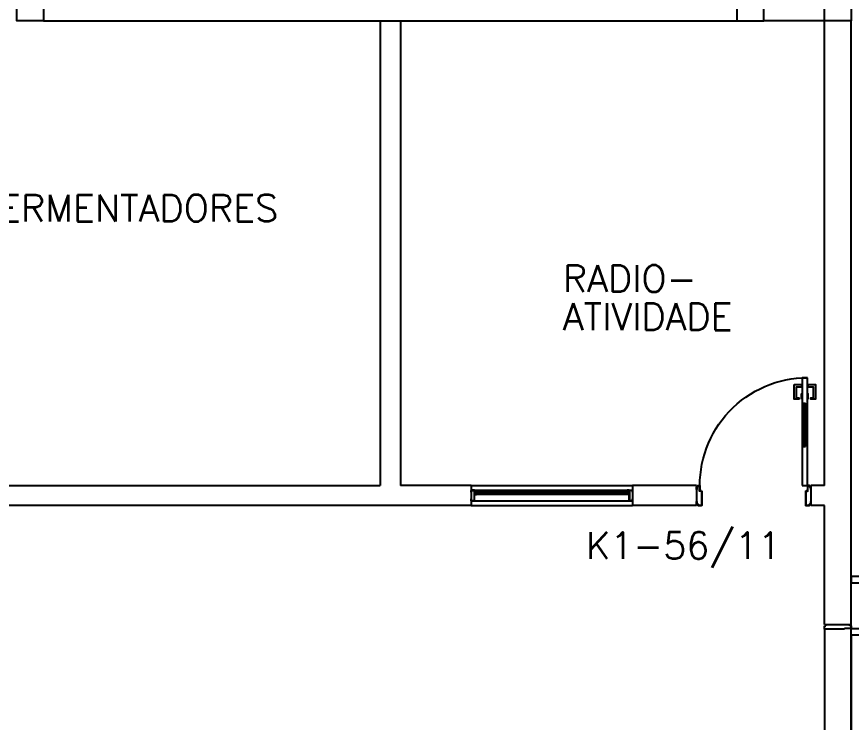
# Model space of a CAD drawing. Header units: millimetres. Extents: x 2801 to 3319, y 1187 to 1422.
# Drawn here: x 3106.17 to 3112.37, y 1352.19 to 1357.43 of the extents above; entities that cross this region are included whole.
import ezdxf

# ---------------------------------------------------------------- set-up
doc = ezdxf.new("R2010")
doc.units = ezdxf.units.MM
for name, color, linetype in [('AR-ALV', 2, 'Continuous'), ('AR-CORRIMAO-V', 2, 'Continuous'), ('AR-ESQ', 1, 'Continuous'), ('AR-ESTC', 3, 'Continuous'), ('AR-PEITORIL', 1, 'Continuous'), ('AR-PF-maçaneta', 1, 'Continuous'), ('AR-PF-mov', 1, 'Continuous'), ('AR-PF-pm1', 2, 'Continuous'), ('AR-PF-soleira', 1, 'Continuous'), ('AR-PISO', 1, 'Continuous'), ('AR-PORTA', 1, 'Continuous'), ('DT-ESQ-BAGUETE-C', 2, 'Continuous'), ('DT-ESQ-BAGUETE-V', 1, 'Continuous'), ('DT-ESQ-CHAPA DOBRADA-V', 1, 'Continuous'), ('DT-ESQ-MARCO-V', 1, 'Continuous'), ('DT-ESQ-PERFIL U-C', 2, 'Continuous'), ('DT-ESQ-VIDRO-C', 2, 'Continuous'), ('ENDEREÇO', 2, 'Continuous'), ('maçaneta', 1, 'Continuous'), ('mov', 1, 'Continuous'), ('PM-PERFIL U-C', 2, 'Continuous'), ('PM-VIDRO', 1, 'Continuous'), ('pm1', 2, 'Continuous'), ('pm2', 2, 'Continuous'), ('TEXTO', 2, 'Continuous')]:
    doc.layers.add(name, color=color, linetype=linetype)
doc.styles.add('UNB-100', font='simplex.shx', dxfattribs={"height": 0.2})
doc.styles.add('UNB1-100', font='simplex.shx', dxfattribs={"height": 0.2})

# ---------------------------------------------------------------- blocks, each defined once
blk = doc.blocks.new('ES-2P-2PAV-D')
at = {"layer": 'AR-CORRIMAO-V'}
for p, q in [((0, 0.8), (0, 0.8)), ((0, 0.8), (0, 0.75)), ((6.35, 0.8), (0, 0.8)), ((0, 0.8), (0, 0.75)), ((0, 0.8), (0, 0.8)), ((6.3, 0.75), (0, 0.75))]:
    blk.add_line(p, q, dxfattribs=at)
at = {"layer": 'AR-PISO'}
blk.add_line((0, -0.75), (0, 0.75), dxfattribs=at)
blk = doc.blocks.new('EF05-P')
at = {"layer": 'DT-ESQ-BAGUETE-C', "ltscale": 0.1}
blk.add_lwpolyline([(0.039, -0.05), (0.0255, -0.05), (0.0255, -0.0485), (0.039, -0.0485), (0.039, -0.0365), (0.0255, -0.0365), (0.0255, -0.035), (0.039, -0.035, -0.414214), (0.0405, -0.0365), (0.0405, -0.0485, -0.414214)], format="xyb", close=True, dxfattribs=at)
at = {"layer": 'DT-ESQ-BAGUETE-C', "color": 2, "ltscale": 0.1}
blk.add_lwpolyline([(1.161, -0.05), (1.1745, -0.05), (1.1745, -0.0485), (1.161, -0.0485), (1.161, -0.0365), (1.1745, -0.0365), (1.1745, -0.035), (1.161, -0.035, 0.414214), (1.1595, -0.0365), (1.1595, -0.0485, 0.414214)], format="xyb", close=True, dxfattribs=at)
at = {"layer": 'DT-ESQ-BAGUETE-V', "color": 2, "ltscale": 0.1}
blk.add_line((1.161, -0.05), (0.039, -0.05), dxfattribs=at)
at = {"layer": 'DT-ESQ-CHAPA DOBRADA-V', "color": 2, "ltscale": 0.1}
blk.add_line((1.16, -0.067), (0.04, -0.067), dxfattribs=at)
at = {"layer": 'DT-ESQ-MARCO-V', "color": 1, "ltscale": 0.1}
for p, q in [((0.0235, -0.035), (1.1765, -0.035)), ((0.0235, -0.115), (1.1765, -0.115))]:
    blk.add_line(p, q, dxfattribs=at)
at = {"layer": 'DT-ESQ-PERFIL U-C', "color": 2, "ltscale": 0.1}
for points in [[(0.025, -0.0655), (0.025, -0.0655, 0.414214), (0.0235, -0.067), (0.0235, -0.1135), (0.0015, -0.1135), (0.0015, -0.1), (0, -0.1), (0, -0.1135, 0.414214), (0.0015, -0.115), (0.0235, -0.115, 0.414214), (0.025, -0.1135), (0.025, -0.067), (0.04, -0.067, 1), (0.04, -0.064), (0.025, -0.064), (0.025, -0.0365, 0.414214), (0.0235, -0.035), (0.0015, -0.035, 0.414214), (0, -0.0365), (0, -0.05), (0.0015, -0.05), (0.0015, -0.0365), (0.0235, -0.0365), (0.0235, -0.064, 0.414214), (0.025, -0.0655), (0.04, -0.0655)], [(1.175, -0.0655), (1.175, -0.0655, -0.414214), (1.1765, -0.067), (1.1765, -0.1135), (1.1985, -0.1135), (1.1985, -0.1), (1.2, -0.1), (1.2, -0.1135, -0.414214), (1.1985, -0.115), (1.1765, -0.115, -0.414214), (1.175, -0.1135), (1.175, -0.067), (1.16, -0.067, -1), (1.16, -0.064), (1.175, -0.064), (1.175, -0.0365, -0.414214), (1.1765, -0.035), (1.1985, -0.035, -0.414214), (1.2, -0.0365), (1.2, -0.05), (1.1985, -0.05), (1.1985, -0.0365), (1.1765, -0.0365), (1.1765, -0.064, -0.414214), (1.175, -0.0655), (1.16, -0.0655)]]:
    blk.add_lwpolyline(points, format="xyb", dxfattribs=at)
at = {"layer": 'DT-ESQ-VIDRO-C', "color": 2, "ltscale": 0.1}
blk.add_lwpolyline([(0.027, -0.062), (0.027, -0.052), (1.173, -0.052), (1.173, -0.062)], close=True, dxfattribs=at)
blk = doc.blocks.new('PCF-E')
at = {"layer": 'AR-PF-maçaneta'}
blk.add_line((0.13, 0.3425), (0.13, 0.9575), dxfattribs=at)
for points in [[(0.09, 0.9575), (0.105, 0.9575), (0.105, 0.9625), (0.095, 0.9675), (0.08, 0.9675), (0.08, 0.9325), (0.095, 0.9325), (0.105, 0.9375), (0.105, 0.9425), (0.09, 0.9425)], [(0.13, 0.3575), (0.09, 0.3575), (0.09, 0.3425), (0.15, 0.3425), (0.15, 0.9575), (0.09, 0.9575), (0.09, 0.9425), (0.13, 0.9425)], [(0.09, 0.3425), (0.105, 0.3425), (0.105, 0.3375), (0.095, 0.3325), (0.08, 0.3325), (0.08, 0.3675), (0.095, 0.3675), (0.105, 0.3625), (0.105, 0.3575), (0.09, 0.3575)]]:
    blk.add_lwpolyline(points, dxfattribs=at)
at = {"layer": 'AR-PF-mov'}
blk.add_arc((0.03, 0.2), 0.9, 0, 90, dxfattribs=at)
at = {"layer": 'AR-PF-pm1'}
for p, q in [((0, 0.01), (0, 0.19)), ((0.01, 0.19), (0, 0.19)), ((0.01, 0.2), (0.03, 0.2)), ((0.01, 0.2), (0.01, 0.19)), ((0.03, 0.2), (0.03, 0.15)), ((0.95, 0.2), (0.93, 0.2)), ((0.93, 0.2), (0.93, 0.15)), ((0.95, 0.2), (0.95, 0.19)), ((0.95, 0.19), (0.96, 0.19)), ((0.96, 0.01), (0.96, 0.19)), ((0.03, 0.15), (0.035, 0.15)), ((0.035, 0.15), (0.035, 0)), ((0.93, 0.15), (0.925, 0.15)), ((0.925, 0.15), (0.925, 0)), ((0.01, 0.01), (0, 0.01)), ((0.01, 0), (0.01, 0.01)), ((0.035, 0), (0.01, 0)), ((0.925, 0), (0.95, 0)), ((0.95, 0), (0.95, 0.01)), ((0.95, 0.01), (0.96, 0.01))]:
    blk.add_line(p, q, dxfattribs=at)
blk.add_lwpolyline([(0.08, 1.1), (0.08, 0.2), (0.03, 0.2), (0.03, 1.1)], close=True, dxfattribs=at)
at = {"layer": 'AR-PF-soleira'}
for p, q in [((0.08, 0.2), (0.93, 0.2)), ((0.035, 0), (0.925, 0))]:
    blk.add_line(p, q, dxfattribs=at)
blk = doc.blocks.new('PM3V')
at = {"layer": 'maçaneta'}
for points in [[(0.02, 0.9), (-0.035, 0.9), (-0.035, 0.79), (0, 0.79), (0, 0.8), (-0.02, 0.8), (-0.02, 0.8785, -0.414214), (-0.0185, 0.88), (0.02, 0.88)], [(0.125, 0.9), (0.07, 0.9), (0.07, 0.88), (0.1085, 0.88, -0.414214), (0.11, 0.8785), (0.11, 0.8), (0.09, 0.8), (0.09, 0.79), (0.125, 0.79)]]:
    blk.add_lwpolyline(points, format="xyb", close=True, dxfattribs=at)
for points in [[(0.02, 0.79), (0.02, 0.83), (0.025, 0.83), (0.025, 0.79)], [(0.07, 0.79), (0.07, 0.83), (0.065, 0.83), (0.065, 0.79)]]:
    blk.add_lwpolyline(points, close=True, dxfattribs=at)
at = {"layer": 'mov'}
blk.add_arc((0.025, 0.15), 0.8, 356.84716, 90, dxfattribs=at)
at = {"layer": 'PM-PERFIL U-C'}
for p, q in [((0, 0.12), (0, 0.1385)), ((0.0015, 0.14), (0.01, 0.14)), ((0.002, 0.138), (0.002, 0.12)), ((0.0105, 0.138), (0.002, 0.138)), ((0.01, 0.14), (0.01, 0.1485)), ((0.0115, 0.15), (0.0235, 0.15)), ((0.012, 0.148), (0.012, 0.1395)), ((0.023, 0.148), (0.012, 0.148)), ((0.023, 0.1085), (0.023, 0.148)), ((0.025, 0.1485), (0.025, 0.109)), ((0.825, 0.1485), (0.825, 0.109)), ((0.8385, 0.15), (0.8265, 0.15)), ((0.827, 0.148), (0.838, 0.148)), ((0.827, 0.1085), (0.827, 0.148)), ((0.838, 0.148), (0.838, 0.1395)), ((0.8395, 0.138), (0.848, 0.138)), ((0.84, 0.14), (0.84, 0.1485)), ((0.8485, 0.14), (0.84, 0.14)), ((0.848, 0.138), (0.848, 0.12)), ((0.85, 0.12), (0.85, 0.1385)), ((0.002, 0.12), (0, 0.12)), ((0.038, 0.107), (0.0245, 0.107)), ((0.0385, 0.109), (0.025, 0.109)), ((0.038, 0.107), (0.038, 0.002)), ((0.04, 0.1075), (0.04, 0.0015)), ((0.81, 0.1075), (0.81, 0.0015)), ((0.8115, 0.109), (0.825, 0.109)), ((0.812, 0.107), (0.8255, 0.107)), ((0.812, 0.107), (0.812, 0.002)), ((0.848, 0.12), (0.85, 0.12)), ((0, 0.03), (0.002, 0.03)), ((0, 0.0115), (0, 0.03)), ((0.01, 0.01), (0.0015, 0.01)), ((0.002, 0.03), (0.002, 0.012)), ((0.002, 0.012), (0.0105, 0.012)), ((0.01, 0.0015), (0.01, 0.01)), ((0.0385, 0), (0.0115, 0)), ((0.012, 0.0105), (0.012, 0.002)), ((0.012, 0.002), (0.038, 0.002)), ((0.8115, 0), (0.8385, 0)), ((0.838, 0.002), (0.812, 0.002)), ((0.838, 0.0105), (0.838, 0.002)), ((0.848, 0.012), (0.8395, 0.012)), ((0.84, 0.0015), (0.84, 0.01)), ((0.84, 0.01), (0.8485, 0.01)), ((0.85, 0.03), (0.848, 0.03)), ((0.848, 0.03), (0.848, 0.012)), ((0.85, 0.0115), (0.85, 0.03))]:
    blk.add_line(p, q, dxfattribs=at)
for centre, start, end in [((0.0015, 0.1385), 90, 180), ((0.0115, 0.1485), 90, 180), ((0.0105, 0.1395), 270, 0), ((0.0235, 0.1485), 360, 90), ((0.8265, 0.1485), 90, 180), ((0.8395, 0.1395), 180, 270), ((0.8385, 0.1485), 0, 90), ((0.8485, 0.1385), 0, 90), ((0.0245, 0.1085), 180, 270), ((0.0385, 0.1075), 0, 90), ((0.8115, 0.1075), 90, 180), ((0.8255, 0.1085), 270, 0), ((0.0015, 0.0115), 180, 270), ((0.0115, 0.0015), 180, 270), ((0.0105, 0.0105), 0, 90), ((0.0385, 0.0015), 269.93864, 0), ((0.8115, 0.0015), 180, 270.06136), ((0.8395, 0.0105), 90, 180), ((0.8385, 0.0015), 270, 0), ((0.8485, 0.0115), 270, 0)]:
    blk.add_arc(centre, 0.0015, start, end, dxfattribs=at)
at = {"layer": 'PM-VIDRO'}
for p, q in [((0.04, 0.45), (0.04, 0.75)), ((0.05, 0.75), (0.05, 0.45))]:
    blk.add_line(p, q, dxfattribs=at)
at = {"layer": 'pm1'}
for p, q in [((0.025, 0.95), (0.065, 0.95)), ((0.025, 0.75), (0.025, 0.95)), ((0.065, 0.95), (0.065, 0.76)), ((0.04, 0.75), (0.025, 0.75)), ((0.065, 0.76), (0.04, 0.76)), ((0.04, 0.75), (0.04, 0.76)), ((0.05, 0.76), (0.05, 0.75)), ((0.065, 0.75), (0.05, 0.75)), ((0.065, 0.76), (0.065, 0.75)), ((0.025, 0.15), (0.025, 0.45)), ((0.04, 0.45), (0.025, 0.45)), ((0.04, 0.44), (0.04, 0.45)), ((0.065, 0.44), (0.04, 0.44)), ((0.065, 0.45), (0.05, 0.45)), ((0.05, 0.45), (0.05, 0.44)), ((0.065, 0.45), (0.065, 0.44)), ((0.065, 0.44), (0.065, 0.15)), ((0.065, 0.15), (0.025, 0.15))]:
    blk.add_line(p, q, dxfattribs=at)
at = {"layer": 'pm2'}
for p, q in [((0.025, 0.45), (0.025, 0.75)), ((0.065, 0.75), (0.065, 0.45)), ((0.025, 0.15), (0.025, 0.109)), ((0.025, 0.109), (0.035, 0.109)), ((0.8252, 0.109), (0.8152, 0.109)), ((0.8152, 0), (0.8402, 0)), ((0.8402, 0.01), (0.8502, 0.01)), ((0.8402, 0), (0.8402, 0.01))]:
    blk.add_line(p, q, dxfattribs=at)

msp = doc.modelspace()

# ---------------------------------------------------------------- linework, layer by layer
at = {"layer": 'AR-ALV'}
for p, q in [((3108.8749, 1357.3998), (3108.8749, 1353.9498)), ((3108.8749, 1357.3998), (3109.0249, 1357.3998)), ((3109.0249, 1357.3998), (3109.0249, 1353.9498)), ((3112.1749, 1357.3998), (3111.7249, 1357.3998)), ((3112.1749, 1353.9498), (3112.1749, 1357.3998)), ((3112.3749, 1352.9173), (3112.3749, 1357.3998)), ((3104.0749, 1353.9498), (3108.8749, 1353.9498)), ((3109.5499, 1353.9498), (3109.0249, 1353.9498)), ((3109.5499, 1353.9498), (3109.5499, 1353.7998)), ((3110.7499, 1353.9498), (3110.7499, 1353.7998)), ((3111.2247, 1353.9498), (3110.7499, 1353.9498)), ((3111.2247, 1353.9498), (3111.2247, 1353.7998)), ((3112.0747, 1353.9498), (3112.0747, 1353.7998)), ((3112.1749, 1353.9498), (3112.0747, 1353.9498)), ((3109.5499, 1353.7998), (3104.0749, 1353.7998)), ((3111.2247, 1353.7998), (3110.7499, 1353.7998)), ((3112.1749, 1353.7998), (3112.0747, 1353.7998)), ((3112.1749, 1352.9173), (3112.1749, 1353.7998)), ((3112.1749, 1352.9173), (3112.3749, 1352.9173))]:
    msp.add_line(p, q, dxfattribs=at)
at = {"layer": 'AR-ESQ'}
msp.add_line((3106.3749, 1357.3998), (3111.5249, 1357.3998), dxfattribs=at)
at = {"layer": 'AR-ESTC'}
for points in [[(3106.1749, 1357.9998), (3106.3749, 1357.9998), (3106.3749, 1357.3998), (3106.1749, 1357.3998)], [(3111.7249, 1357.9998), (3111.5249, 1357.9998), (3111.5249, 1357.3998), (3111.7249, 1357.3998)], [(3112.1749, 1357.9998), (3112.3749, 1357.9998), (3112.3749, 1357.3998), (3112.1749, 1357.3998)]]:
    msp.add_lwpolyline(points, close=True, dxfattribs=at)
at = {"layer": 'AR-PEITORIL'}
for p, q in [((3109.5499, 1353.9498), (3110.7499, 1353.9498)), ((3109.5499, 1353.7998), (3110.7499, 1353.7998))]:
    msp.add_line(p, q, dxfattribs=at)

# ---------------------------------------------------------------- block references
msp.add_blockref('ES-2P-2PAV-D', (3112.3749, 1352.4748))
at = {"layer": 'AR-ESQ'}
msp.add_blockref('EF05-P', (3109.5499, 1353.9498), dxfattribs=at)
at = {"layer": 'AR-PORTA', "xscale": -1}
msp.add_blockref('PM3V', (3112.0747, 1353.7998), dxfattribs=at)
at = {"layer": 'AR-PORTA', "rotation": 270}
msp.add_blockref('PCF-E', (3112.1749, 1352.9173), dxfattribs=at)

# ---------------------------------------------------------------- texts
at = {"layer": 'ENDEREÇO', "style": 'UNB1-100'}
msp.add_text('K1-56/11', height=0.2, dxfattribs=at).set_placement((3110.4036, 1353.4039))
at = {"layer": 'TEXTO', "style": 'UNB-100'}
for s, p in [('FERMENTADORES', (3105.8891, 1355.9085)), ('RADIO-', (3110.232, 1355.3859)), ('ATIVIDADE', (3110.232, 1355.1023))]:
    msp.add_text(s, height=0.2, dxfattribs=at).set_placement(p)

doc.saveas('drawing.dxf')
